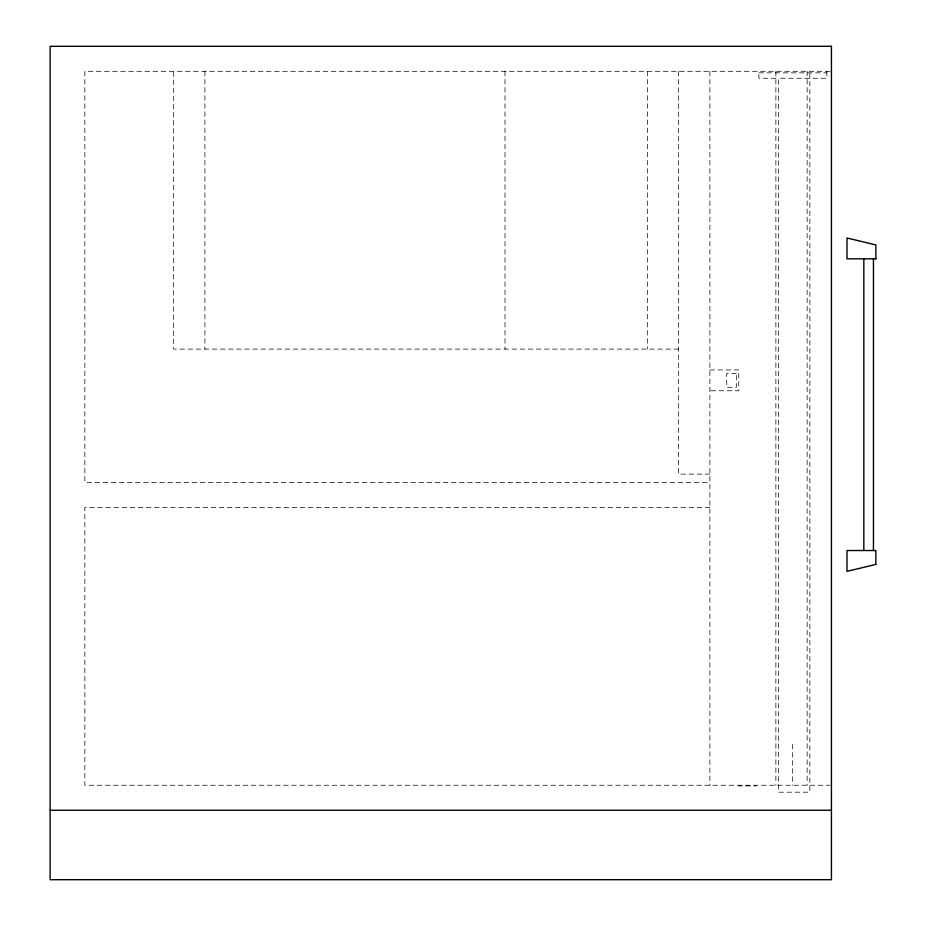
<?xml version="1.0" encoding="UTF-8"?>
<svg xmlns="http://www.w3.org/2000/svg" width="926" height="926" viewBox="0 0 926 926"><rect width="100%" height="100%" fill="white"/><g stroke="black" fill="none" stroke-linecap="round" stroke-linejoin="round"><path stroke-width="0.69" stroke-dasharray="4.63 3.47" d="M738.52 785.248L738.52 785.942L756.449 785.942M829.985 71.302L84.856 71.302L84.856 482.446L709.895 482.446M758.892 72.841L826.837 72.841M775.884 78.247L758.892 78.247L758.892 71.302M678.642 349.102L173.671 349.102L173.671 71.302M709.895 369.937L738.774 369.937L738.774 390.772L709.895 390.772M709.895 474.112L678.642 474.112L678.642 71.302M709.895 507.448L84.856 507.448L84.856 785.248L829.997 785.248M826.837 71.302L826.837 78.247L778.592 78.247L778.592 792.193L809.845 792.193L809.845 72.841M807.125 71.302L807.125 785.248M792.367 744.354L792.367 785.248M775.884 71.302L775.884 785.248M709.895 71.302L709.895 785.248M647.39 71.302L647.39 349.102M505.017 71.302L505.017 349.102M204.924 71.302L204.924 349.102M736.367 373.41L726.736 373.41L726.736 387.3L736.367 387.3L736.367 373.41"/><path stroke-width="1.39" d="M50.131 810.25L831.432 810.25M873.461 258.829L873.461 550.519M863.831 258.829L863.831 550.519M875.869 564.409L846.989 571.354L846.989 550.519L875.869 550.519L875.869 564.409M831.432 46.3L50.131 46.3L50.131 879.7L831.432 879.7L831.432 46.3M875.869 258.829L846.989 258.829L846.989 237.994L875.869 244.939L875.869 258.829"/></g></svg>
